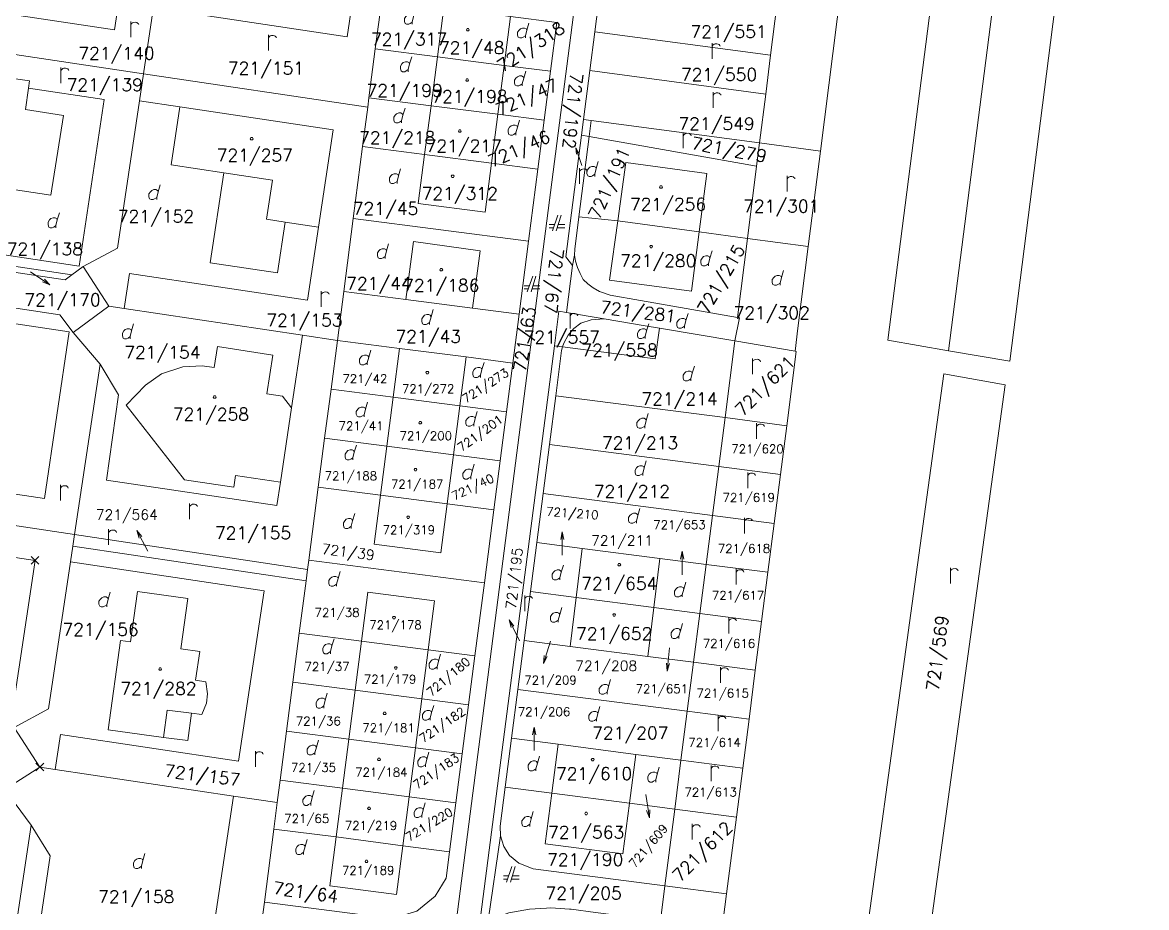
# Model space of a CAD drawing. Extents: x -443817 to 3, y -1171930 to -442383.
# Drawn here: x -442461 to -442317.5, y -1170423.8 to -1170310.8 of the extents above; entities that cross this region are included whole.
import ezdxf
from ezdxf.enums import TextEntityAlignment as Align

# ---------------------------------------------------------------- set-up
doc = ezdxf.new("R2010")
doc.units = 0
doc.header["$LTSCALE"] = 0.5
doc.header["$PDMODE"] = 3
doc.header["$PDSIZE"] = 0.5
doc.layers.add('KLADPAR', color=7, linetype='Continuous', lineweight=0)
doc.layers.add('ZAPPAR', color=7, linetype='Continuous', lineweight=0)
doc.styles.add('ROMANS', font='romans.shx', dxfattribs={"height": 0.2})

# ---------------------------------------------------------------- blocks, each defined once
blk = doc.blocks.new('$431')
at = {"color": 0}
blk.add_line((0.63, 0.99), (0.9, 1.89), dxfattribs=at)
at = {"color": 0, "flags": 128}
blk.add_lwpolyline([(0.45, 0), (0.45, 0.27), (0.63, 0.99), (0.54, 1.17), (0.36, 1.26), (0.09, 1.26), (-0.18, 1.17), (-0.36, 0.99), (-0.54, 0.72), (-0.54, 0.36), (-0.45, 0.09), (-0.27, 0), (0, 0), (0.18, 0.09), (0.45, 0.27)], dxfattribs=at)
blk = doc.blocks.new('$479')
at = {"color": 0, "flags": 128}
for points in [[(0, 0), (0, 1.27), (0, 2)], [(0, 1.6), (0.1, 1.73), (0.23, 1.84), (0.37, 1.89), (0.6, 1.9), (0.77, 1.87), (0.87, 1.8), (0.96, 1.7), (1, 1.6)]]:
    blk.add_lwpolyline(points, dxfattribs=at)
blk = doc.blocks.new('$489')
at = {"color": 0}
blk.add_line((-0.2, 2), (0, 3), dxfattribs=at)
at = {"color": 0, "flags": 128}
blk.add_lwpolyline([(0, 0), (0, 3), (0.2, 2)], dxfattribs=at)
blk = doc.blocks.new('$432')
at = {"color": 0}
for p, q in [((0.1, 2), (-0.6, 0)), ((-0.1, 0), (0.5, 2)), ((-0.32, 0.8), (-1, 0.8)), ((-1, 0.4), (-0.46, 0.4)), ((0.02, 0.4), (1, 0.4)), ((1, 0.8), (0.14, 0.8))]:
    blk.add_line(p, q, dxfattribs=at)
blk = doc.blocks.new('$45')
at = {"color": 0, "flags": 128}
blk.add_lwpolyline([(0.09, 0.15), (0.18, 0), (0.09, -0.15), (-0.09, -0.15), (-0.18, 0), (-0.09, 0.15), (0.09, 0.15)], dxfattribs=at)

msp = doc.modelspace()

# ---------------------------------------------------------------- linework, layer by layer
at = {"layer": 'KLADPAR', "color": 7, "linetype": 'Continuous', "flags": 128}
for points in [[(-442377.87, -1170210.66), (-442405.94, -1170427.95)], [(-442376.5, -1170463.9), (-442371.12, -1170422.02), (-442369.86, -1170412.22), (-442369.06, -1170405.97), (-442368.26, -1170399.72), (-442367.46, -1170393.47), (-442366.66, -1170387.24), (-442365.85, -1170380.96), (-442365.05, -1170374.72), (-442364.25, -1170368.48), (-442363.45, -1170362.25), (-442362.23, -1170352.76), (-442362.38, -1170352.74), (-442362.01, -1170349.81), (-442360.69, -1170339.37), (-442359.15, -1170327.19), (-442344.8, -1170213.61)], [(-442333.08, -1170215.39), (-442350.55, -1170351.35), (-442342.78, -1170352.7), (-442334.94, -1170354.01), (-442317.5, -1170217.23)], [(-442410.69, -1170424.21), (-442408.32, -1170422.31), (-442406.93, -1170420.01), (-442406.5, -1170416.64), (-442405.69, -1170410.39), (-442404.88, -1170404.14), (-442404.07, -1170397.89), (-442403.27, -1170391.64), (-442402.06, -1170382.32), (-442400.85, -1170373), (-442400.05, -1170366.75), (-442399.24, -1170360.5), (-442398.43, -1170354.25), (-442397.63, -1170348), (-442396.42, -1170338.68), (-442396.42, -1170338.68), (-442395.24, -1170329.51), (-442394.43, -1170323.26), (-442393.63, -1170317.01), (-442392.82, -1170310.76)], [(-442473.88, -1170340.89), (-442455.58, -1170343.63), (-442454.73, -1170343), (-442453.31, -1170341.94), (-442450.02, -1170346.99), (-442454.57, -1170350.35), (-442456.25, -1170348.08), (-442474.54, -1170345.34)], [(-442462.12, -1170400.79), (-442458.83, -1170405.83), (-442463.3, -1170408.7)], [(-442430.93, -1170429.01), (-442430.15, -1170423.06), (-442416.27, -1170424.85)]]:
    msp.add_lwpolyline(points, dxfattribs=at)
for points in [[(-442377.87, -1170210.66), (-442374.89, -1170210.92), (-442379.61, -1170247.55), (-442382.33, -1170268.51), (-442383.13, -1170274.67), (-442383.93, -1170280.92), (-442385.12, -1170290.14), (-442386.32, -1170299.37), (-442387.12, -1170305.62), (-442387.94, -1170311.96), (-442388.58, -1170316.92), (-442389.39, -1170323.17), (-442389.65, -1170325.17), (-442391.66, -1170340.7), (-442390.8, -1170341.82), (-442391.57, -1170347.81), (-442392.55, -1170347.62), (-442393.12, -1170352.05), (-442402.67, -1170425.96), (-442403.74, -1170426.51), (-442405.94, -1170427.95), (-442377.87, -1170210.66)], [(-442352.62, -1170212.91), (-442344.8, -1170213.61), (-442359.15, -1170327.19), (-442366.92, -1170326.16), (-442366.13, -1170319.91), (-442365.51, -1170314.95), (-442364.7, -1170308.6), (-442363.92, -1170302.35), (-442362.75, -1170293.12), (-442361.59, -1170283.9), (-442360.8, -1170277.64), (-442360.01, -1170271.4), (-442357.36, -1170250.43), (-442352.62, -1170212.91)], [(-442325.26, -1170216.31), (-442342.78, -1170352.7), (-442350.55, -1170351.35), (-442333.08, -1170215.39), (-442332.91, -1170215.41), (-442325.26, -1170216.31)], [(-442468.53, -1170286.64), (-442465.59, -1170285.5), (-442447.29, -1170288.24), (-442445.61, -1170290.52), (-442442.17, -1170294.57), (-442445.57, -1170317.32), (-442472.52, -1170313.28), (-442471.78, -1170308.34), (-442449.28, -1170311.7), (-442446.1, -1170290.44), (-442468.59, -1170287.07), (-442468.53, -1170286.64)], [(-442442.17, -1170294.57), (-442445.61, -1170290.52), (-442441.06, -1170287.15), (-442439.08, -1170287.45), (-442416.34, -1170290.85), (-442419.59, -1170312.61), (-442441.35, -1170309.35), (-442439.72, -1170298.48), (-442442.17, -1170294.57)], [(-442419.59, -1170312.61), (-442416.34, -1170290.85), (-442413.01, -1170291.35), (-442413.54, -1170295.39), (-442414.35, -1170301.63), (-442415.17, -1170307.88), (-442415.98, -1170314.13), (-442416.79, -1170320.38), (-442416.95, -1170321.61), (-442445.57, -1170317.32), (-442442.17, -1170294.57), (-442439.72, -1170298.48), (-442441.35, -1170309.35), (-442419.59, -1170312.61)], [(-442450.62, -1170320.61), (-442460.27, -1170319.16), (-442460.14, -1170318.22), (-442469.59, -1170316.86), (-442469.72, -1170317.75), (-442473.11, -1170317.24), (-442472.52, -1170313.28), (-442445.57, -1170317.32), (-442446.09, -1170320.78), (-442448.91, -1170339.57), (-442453.31, -1170341.94), (-442454.73, -1170343), (-442475.06, -1170339.96), (-442476.36, -1170338.93), (-442476.3, -1170338.5), (-442453.8, -1170341.87), (-442450.62, -1170320.61)], [(-442460.27, -1170319.16), (-442450.62, -1170320.61), (-442453.8, -1170341.87), (-442476.3, -1170338.5), (-442473.11, -1170317.24), (-442469.72, -1170317.75), (-442471.2, -1170327.83), (-442469.68, -1170328.07), (-442470.14, -1170330.89), (-442457.41, -1170332.84), (-442455.82, -1170322.64), (-442460.66, -1170321.89), (-442460.27, -1170319.16)], [(-442460.27, -1170319.16), (-442460.66, -1170321.89), (-442455.82, -1170322.64), (-442457.41, -1170332.84), (-442470.14, -1170330.89), (-442469.68, -1170328.07), (-442471.2, -1170327.83), (-442469.72, -1170317.75), (-442469.59, -1170316.86), (-442460.14, -1170318.22), (-442460.27, -1170319.16)], [(-442424.63, -1170346.24), (-442423.22, -1170336.89), (-442421.37, -1170324.48), (-442440.95, -1170321.55), (-442446.09, -1170320.78), (-442445.57, -1170317.32), (-442416.95, -1170321.61), (-442417.61, -1170326.62), (-442418.8, -1170335.79), (-442420.01, -1170345.12), (-442420.83, -1170351.36), (-442425.29, -1170350.69), (-442448.04, -1170347.28), (-442447.37, -1170342.83), (-442424.63, -1170346.24)], [(-442388.58, -1170316.92), (-442366.13, -1170319.91), (-442366.92, -1170326.16), (-442388.41, -1170323.3), (-442389.39, -1170323.17), (-442388.58, -1170316.92)], [(-442409.68, -1170327.65), (-442417.61, -1170326.62), (-442416.95, -1170321.61), (-442416.79, -1170320.38), (-442408.86, -1170321.4), (-442409.68, -1170327.65)], [(-442450.02, -1170346.99), (-442453.31, -1170341.94), (-442448.91, -1170339.57), (-442446.09, -1170320.78), (-442440.95, -1170321.55), (-442442.06, -1170328.97), (-442435.34, -1170329.97), (-442437.05, -1170341.45), (-442428.48, -1170342.73), (-442427.51, -1170336.25), (-442423.22, -1170336.89), (-442424.63, -1170346.24), (-442447.37, -1170342.83), (-442448.04, -1170347.28), (-442450.02, -1170346.99)], [(-442423.22, -1170336.89), (-442427.51, -1170336.25), (-442428.48, -1170342.73), (-442437.05, -1170341.45), (-442435.34, -1170329.97), (-442442.06, -1170328.97), (-442440.95, -1170321.55), (-442421.37, -1170324.48), (-442423.22, -1170336.89)], [(-442367.29, -1170329.14), (-442388.67, -1170325.35), (-442389.65, -1170325.17), (-442389.39, -1170323.17), (-442388.41, -1170323.3), (-442366.92, -1170326.16), (-442367.29, -1170329.14)], [(-442388.67, -1170325.35), (-442389.99, -1170335.59), (-442390.52, -1170339.7), (-442390.53, -1170340.49), (-442390.8, -1170341.82), (-442391.66, -1170340.7), (-442389.65, -1170325.17), (-442388.67, -1170325.35)], [(-442389.99, -1170335.59), (-442388.67, -1170325.35), (-442367.29, -1170329.14), (-442368.45, -1170338.37), (-442374.64, -1170337.5), (-442373.64, -1170330.05), (-442384, -1170328.66), (-442385, -1170336.1), (-442389.99, -1170335.59)], [(-442359.15, -1170327.19), (-442360.69, -1170339.37), (-442368.45, -1170338.37), (-442367.29, -1170329.14), (-442366.92, -1170326.16), (-442359.15, -1170327.19)], [(-442396.42, -1170338.68), (-442418.8, -1170335.79), (-442417.61, -1170326.62), (-442409.68, -1170327.65), (-442410.49, -1170333.89), (-442401.96, -1170334.99), (-442401.15, -1170328.75), (-442395.24, -1170329.51), (-442396.42, -1170338.68)], [(-442397.63, -1170348), (-442403.56, -1170347.24), (-442402.58, -1170339.91), (-442411.12, -1170338.75), (-442412.1, -1170346.14), (-442420.01, -1170345.12), (-442418.8, -1170335.79), (-442396.42, -1170338.68), (-442397.63, -1170348)], [(-442390.53, -1170340.49), (-442390.52, -1170339.7), (-442389.99, -1170335.59), (-442385, -1170336.1), (-442386.06, -1170343.68), (-442375.62, -1170345.06), (-442374.64, -1170337.5), (-442368.45, -1170338.37), (-442369.73, -1170348.45), (-442382.1, -1170346.26), (-442386, -1170345.57), (-442387.36, -1170345.14), (-442388.16, -1170344.66), (-442388.84, -1170344.14), (-442389.43, -1170343.59), (-442389.83, -1170342.82), (-442390.15, -1170342.05), (-442390.42, -1170341.26), (-442390.53, -1170340.49)], [(-442360.69, -1170339.37), (-442362.01, -1170349.81), (-442362.38, -1170352.74), (-442370.06, -1170351.43), (-442369.49, -1170348.49), (-442369.73, -1170348.45), (-442368.45, -1170338.37), (-442360.69, -1170339.37)], [(-442370.06, -1170351.43), (-442379.71, -1170349.81), (-442381.51, -1170349.51), (-442386.77, -1170348.62), (-442391.57, -1170347.81), (-442390.8, -1170341.82), (-442390.53, -1170340.49), (-442390.42, -1170341.26), (-442390.15, -1170342.05), (-442389.83, -1170342.82), (-442389.43, -1170343.59), (-442388.84, -1170344.14), (-442388.16, -1170344.66), (-442387.36, -1170345.14), (-442386, -1170345.57), (-442382.1, -1170346.26), (-442369.73, -1170348.45), (-442369.49, -1170348.49), (-442370.06, -1170351.43)], [(-442455.06, -1170350.27), (-442477.55, -1170346.91), (-442477.49, -1170346.49), (-442474.54, -1170345.34), (-442456.25, -1170348.08), (-442454.57, -1170350.35), (-442451.13, -1170354.4), (-442454.39, -1170376.16), (-442481.33, -1170372.12), (-442480.74, -1170368.17), (-442458.24, -1170371.54), (-442455.06, -1170350.27)], [(-442412.91, -1170352.38), (-442420.83, -1170351.36), (-442420.01, -1170345.12), (-442412.1, -1170346.14), (-442403.56, -1170347.24), (-442397.63, -1170348), (-442398.43, -1170354.25), (-442404.39, -1170353.48), (-442412.91, -1170352.38)], [(-442451.13, -1170354.4), (-442454.57, -1170350.35), (-442450.02, -1170346.99), (-442448.04, -1170347.28), (-442425.29, -1170350.69), (-442426.68, -1170359.96), (-442427.85, -1170358.47), (-442429.82, -1170358.17), (-442429.07, -1170353.23), (-442436.14, -1170352.14), (-442436.55, -1170354.81), (-442438.09, -1170354.62), (-442440.57, -1170354.72), (-442443.3, -1170355.65), (-442445.35, -1170357.08), (-442447.8, -1170359.64), (-442440.35, -1170369.18), (-442434.07, -1170370.12), (-442433.84, -1170368.59), (-442428.1, -1170369.45), (-442428.55, -1170372.44), (-442450.31, -1170369.19), (-442448.76, -1170358.32), (-442451.13, -1170354.4)], [(-442391.91, -1170351.7), (-442392.06, -1170352.19), (-442393.12, -1170352.05), (-442392.55, -1170347.62), (-442391.57, -1170347.81), (-442386.77, -1170348.62), (-442388.42, -1170348.72), (-442389.73, -1170349.18), (-442390.65, -1170349.83), (-442391.36, -1170350.69), (-442391.91, -1170351.7)], [(-442392.06, -1170352.19), (-442391.91, -1170351.7), (-442391.36, -1170350.69), (-442390.65, -1170349.83), (-442389.73, -1170349.18), (-442388.42, -1170348.72), (-442386.77, -1170348.62), (-442381.51, -1170349.51), (-442379.71, -1170349.81), (-442380.24, -1170353.72), (-442392.06, -1170352.19)], [(-442370.06, -1170351.43), (-442371.32, -1170361.22), (-442392.94, -1170358.43), (-442392.19, -1170352.64), (-442392.06, -1170352.19), (-442380.24, -1170353.72), (-442379.71, -1170349.81), (-442370.06, -1170351.43)], [(-442428.55, -1170372.44), (-442428.1, -1170369.45), (-442426.68, -1170359.96), (-442425.29, -1170350.69), (-442420.83, -1170351.36), (-442421.64, -1170357.61), (-442422.45, -1170363.86), (-442423.27, -1170370.1), (-442424.48, -1170379.43), (-442424.63, -1170380.62), (-442454.39, -1170376.16), (-442451.13, -1170354.4), (-442448.76, -1170358.32), (-442450.31, -1170369.19), (-442428.55, -1170372.44)], [(-442362.23, -1170352.76), (-442363.45, -1170362.25), (-442371.32, -1170361.22), (-442370.06, -1170351.43), (-442362.38, -1170352.74), (-442362.23, -1170352.76)], [(-442436.14, -1170352.14), (-442429.07, -1170353.23), (-442429.82, -1170358.17), (-442427.85, -1170358.47), (-442426.68, -1170359.96), (-442428.1, -1170369.45), (-442433.84, -1170368.59), (-442434.07, -1170370.12), (-442440.35, -1170369.18), (-442447.8, -1170359.64), (-442445.35, -1170357.08), (-442443.3, -1170355.65), (-442440.57, -1170354.72), (-442438.09, -1170354.62), (-442436.55, -1170354.81), (-442436.14, -1170352.14)], [(-442393.12, -1170352.05), (-442392.06, -1170352.19), (-442392.19, -1170352.64), (-442392.94, -1170358.43), (-442393.75, -1170364.67), (-442394.56, -1170370.92), (-442395.36, -1170377.17), (-442396.17, -1170383.42), (-442396.98, -1170389.66), (-442397.78, -1170395.91), (-442398.59, -1170402.16), (-442399.4, -1170408.41), (-442400.04, -1170413.37), (-442400, -1170414.6), (-442401.59, -1170425.4), (-442402.67, -1170425.96), (-442393.12, -1170352.05)], [(-442402.06, -1170382.32), (-442424.48, -1170379.43), (-442423.27, -1170370.1), (-442415.33, -1170371.13), (-442416.13, -1170377.38), (-442407.61, -1170378.48), (-442406.8, -1170372.23), (-442400.85, -1170373), (-442402.06, -1170382.32)], [(-442372.93, -1170373.71), (-442373.73, -1170379.96), (-442379.66, -1170379.2), (-442389.57, -1170377.92), (-442395.36, -1170377.17), (-442394.56, -1170370.92), (-442372.93, -1170373.71)], [(-442454.39, -1170376.16), (-442454.61, -1170377.64), (-442454.9, -1170379.62), (-442457.72, -1170398.41), (-442462.12, -1170400.79), (-442462.69, -1170401.21), (-442485.05, -1170397.86), (-442485.11, -1170397.34), (-442462.61, -1170400.71), (-442459.43, -1170379.45), (-442481.92, -1170376.08), (-442481.33, -1170372.12), (-442454.39, -1170376.16)], [(-442433.44, -1170405.08), (-442430.18, -1170383.32), (-442454.9, -1170379.62), (-442454.61, -1170377.64), (-442424.82, -1170382.05), (-442425.69, -1170388.75), (-442426.51, -1170394.99), (-442427.32, -1170401.24), (-442428.13, -1170407.49), (-442428.5, -1170410.37), (-442434.1, -1170409.53), (-442456.85, -1170406.13), (-442456.18, -1170401.67), (-442433.44, -1170405.08)], [(-442458.83, -1170405.83), (-442462.12, -1170400.79), (-442457.72, -1170398.41), (-442454.9, -1170379.62), (-442430.18, -1170383.32), (-442433.44, -1170405.08), (-442456.18, -1170401.67), (-442456.85, -1170406.13), (-442458.83, -1170405.83)], [(-442417.75, -1170389.77), (-442425.69, -1170388.75), (-442424.82, -1170382.05), (-442424.63, -1170380.62), (-442424.48, -1170379.43), (-442402.06, -1170382.32), (-442403.27, -1170391.64), (-442409.22, -1170390.87), (-442408.41, -1170384.63), (-442416.94, -1170383.52), (-442417.75, -1170389.77)], [(-442438.4, -1170391.07), (-442440.81, -1170390.73), (-442439.92, -1170384.32), (-442446.35, -1170383.43), (-442447.24, -1170389.86), (-442448.53, -1170389.68), (-442450.1, -1170401.07), (-442443.04, -1170402.05), (-442439.92, -1170402.46), (-442439.47, -1170398.97), (-442438.15, -1170399.12), (-442437.52, -1170397.67), (-442437.41, -1170396.5), (-442437.64, -1170394.94), (-442438.93, -1170394.75), (-442438.4, -1170391.07)], [(-442440.81, -1170390.73), (-442438.4, -1170391.07), (-442438.93, -1170394.75), (-442437.64, -1170394.94), (-442437.41, -1170396.5), (-442437.52, -1170397.67), (-442438.15, -1170399.12), (-442439.47, -1170398.97), (-442439.92, -1170402.46), (-442443.04, -1170402.05), (-442450.1, -1170401.07), (-442448.53, -1170389.68), (-442447.24, -1170389.86), (-442446.35, -1170383.43), (-442439.92, -1170384.32), (-442440.81, -1170390.73)], [(-442375.34, -1170392.46), (-442376.14, -1170398.71), (-442397.78, -1170395.91), (-442396.98, -1170389.66), (-442391.12, -1170390.42), (-442381.2, -1170391.7), (-442375.34, -1170392.46)], [(-442376.14, -1170398.71), (-442376.95, -1170404.96), (-442382.72, -1170404.21), (-442392.64, -1170402.93), (-442398.59, -1170402.16), (-442397.78, -1170395.91), (-442376.14, -1170398.71)], [(-442487.93, -1170428.78), (-442467.28, -1170431.87), (-442463.87, -1170409.12), (-442486.37, -1170405.75), (-442486.31, -1170405.33), (-442484.76, -1170404.73), (-442464.18, -1170407.81), (-442463.3, -1170408.7), (-442459.94, -1170413.25), (-442463.48, -1170436.8), (-442470.43, -1170434.01), (-442487.93, -1170428.78)], [(-442459.94, -1170413.25), (-442463.3, -1170408.7), (-442458.83, -1170405.83), (-442456.85, -1170406.13), (-442434.1, -1170409.53), (-442437.36, -1170431.29), (-442459.12, -1170428.03), (-442457.49, -1170417.15), (-442459.94, -1170413.25)], [(-442420.98, -1170414.76), (-442428.94, -1170413.74), (-442428.5, -1170410.37), (-442428.13, -1170407.49), (-442420.17, -1170408.52), (-442420.98, -1170414.76)], [(-442377.75, -1170411.21), (-442379.01, -1170420.99), (-442395.83, -1170418.82), (-442397.67, -1170418.12), (-442398.86, -1170417.12), (-442399.55, -1170415.96), (-442400, -1170414.6), (-442400.04, -1170413.37), (-442399.4, -1170408.41), (-442393.45, -1170409.18), (-442394.28, -1170415.63), (-442384.37, -1170416.91), (-442383.53, -1170410.46), (-442377.75, -1170411.21)], [(-442437.36, -1170431.29), (-442434.1, -1170409.53), (-442428.5, -1170410.37), (-442428.94, -1170413.74), (-442430.15, -1170423.06), (-442430.93, -1170429.01), (-442433.51, -1170448.84), (-442463.48, -1170436.8), (-442459.94, -1170413.25), (-442457.49, -1170417.15), (-442459.12, -1170428.03), (-442437.36, -1170431.29)], [(-442406.5, -1170416.64), (-442406.93, -1170420.01), (-442408.32, -1170422.31), (-442410.69, -1170424.21), (-442413.42, -1170425.05), (-442416.27, -1170424.85), (-442430.15, -1170423.06), (-442428.94, -1170413.74), (-442420.98, -1170414.76), (-442421.78, -1170421.01), (-442413.26, -1170422.11), (-442412.45, -1170415.87), (-442406.5, -1170416.64)], [(-442395.83, -1170418.82), (-442379.01, -1170420.99), (-442379.58, -1170425.46), (-442387.85, -1170424.39), (-442390.98, -1170423.98), (-442391.17, -1170423.96), (-442393.58, -1170423.81), (-442394.14, -1170423.84), (-442396.29, -1170423.96), (-442398.93, -1170424.46), (-442400.64, -1170425.06), (-442401.59, -1170425.4), (-442400, -1170414.6), (-442399.55, -1170415.96), (-442398.86, -1170417.12), (-442397.67, -1170418.12), (-442395.83, -1170418.82)], [(-442371.12, -1170422.02), (-442376.5, -1170463.9), (-442384.34, -1170462.44), (-442379.58, -1170425.46), (-442379.01, -1170420.99), (-442371.12, -1170422.02)]]:
    msp.add_lwpolyline(points, close=True, dxfattribs=at)
at = {"layer": 'KLADPAR', "color": 7, "linetype": 'Continuous'}
for p in [(-442459.43, -1170379.45), (-442458.83, -1170405.83)]:
    msp.add_point(p, dxfattribs=at)
for points in [[(-442317.5, -1170217.23), (-442334.94, -1170354.01), (-442342.78, -1170352.7), (-442325.26, -1170216.31)], [(-442446.1, -1170290.44), (-442449.28, -1170311.7), (-442471.78, -1170308.34), (-442468.59, -1170287.07)], [(-442365.51, -1170314.95), (-442387.94, -1170311.96), (-442387.12, -1170305.62), (-442364.7, -1170308.6)], [(-442407.23, -1170308.9), (-442408.05, -1170315.15), (-442415.98, -1170314.13), (-442415.17, -1170307.88)], [(-442399.52, -1170316.25), (-442408.05, -1170315.15), (-442407.23, -1170308.9), (-442398.7, -1170310)], [(-442392.82, -1170310.76), (-442393.63, -1170317.01), (-442399.52, -1170316.25), (-442398.7, -1170310)], [(-442366.13, -1170319.91), (-442388.58, -1170316.92), (-442387.94, -1170311.96), (-442365.51, -1170314.95)], [(-442416.79, -1170320.38), (-442415.98, -1170314.13), (-442408.05, -1170315.15), (-442408.86, -1170321.4)], [(-442408.05, -1170315.15), (-442399.52, -1170316.25), (-442400.33, -1170322.5), (-442408.86, -1170321.4)], [(-442394.43, -1170323.26), (-442400.33, -1170322.5), (-442399.52, -1170316.25), (-442393.63, -1170317.01)], [(-442408.86, -1170321.4), (-442400.33, -1170322.5), (-442401.15, -1170328.75), (-442409.68, -1170327.65)], [(-442395.24, -1170329.51), (-442401.15, -1170328.75), (-442400.33, -1170322.5), (-442394.43, -1170323.26)], [(-442401.96, -1170334.99), (-442410.49, -1170333.89), (-442409.68, -1170327.65), (-442401.15, -1170328.75)], [(-442385, -1170336.1), (-442384, -1170328.66), (-442373.64, -1170330.05), (-442374.64, -1170337.5)], [(-442375.62, -1170345.06), (-442386.06, -1170343.68), (-442385, -1170336.1), (-442374.64, -1170337.5)], [(-442403.56, -1170347.24), (-442412.1, -1170346.14), (-442411.12, -1170338.75), (-442402.58, -1170339.91)], [(-442454.73, -1170343), (-442455.58, -1170343.63), (-442473.88, -1170340.89), (-442475.06, -1170339.96)], [(-442477.55, -1170346.91), (-442455.06, -1170350.27), (-442458.24, -1170371.54), (-442480.74, -1170368.17)], [(-442413.72, -1170358.63), (-442421.64, -1170357.61), (-442420.83, -1170351.36), (-442412.91, -1170352.38)], [(-442405.19, -1170359.73), (-442413.72, -1170358.63), (-442412.91, -1170352.38), (-442404.39, -1170353.48)], [(-442398.43, -1170354.25), (-442399.24, -1170360.5), (-442405.19, -1170359.73), (-442404.39, -1170353.48)], [(-442335.54, -1170357.02), (-442343.37, -1170355.65), (-442358.66, -1170466.44), (-442350.71, -1170467.17)], [(-442343.37, -1170355.65), (-442335.54, -1170357.02), (-442350.71, -1170467.17), (-442358.66, -1170466.44)], [(-442421.64, -1170357.61), (-442413.72, -1170358.63), (-442414.53, -1170364.88), (-442422.45, -1170363.86)], [(-442406, -1170365.98), (-442414.53, -1170364.88), (-442413.72, -1170358.63), (-442405.19, -1170359.73)], [(-442371.32, -1170361.22), (-442372.12, -1170367.47), (-442393.75, -1170364.67), (-442392.94, -1170358.43)], [(-442399.24, -1170360.5), (-442400.05, -1170366.75), (-442406, -1170365.98), (-442405.19, -1170359.73)], [(-442364.25, -1170368.48), (-442372.12, -1170367.47), (-442371.32, -1170361.22), (-442363.45, -1170362.25)], [(-442415.33, -1170371.13), (-442423.27, -1170370.1), (-442422.45, -1170363.86), (-442414.53, -1170364.88)], [(-442406, -1170365.98), (-442406.8, -1170372.23), (-442415.33, -1170371.13), (-442414.53, -1170364.88)], [(-442372.12, -1170367.47), (-442372.93, -1170373.71), (-442394.56, -1170370.92), (-442393.75, -1170364.67)], [(-442400.85, -1170373), (-442406.8, -1170372.23), (-442406, -1170365.98), (-442400.05, -1170366.75)], [(-442365.05, -1170374.72), (-442372.93, -1170373.71), (-442372.12, -1170367.47), (-442364.25, -1170368.48)], [(-442407.61, -1170378.48), (-442416.13, -1170377.38), (-442415.33, -1170371.13), (-442406.8, -1170372.23)], [(-442365.85, -1170380.96), (-442373.73, -1170379.96), (-442372.93, -1170373.71), (-442365.05, -1170374.72)], [(-442459.43, -1170379.45), (-442462.61, -1170400.71), (-442485.11, -1170397.34), (-442481.92, -1170376.08)], [(-442424.63, -1170380.62), (-442424.82, -1170382.05), (-442454.61, -1170377.64), (-442454.39, -1170376.16)], [(-442389.57, -1170377.92), (-442390.35, -1170384.17), (-442396.17, -1170383.42), (-442395.36, -1170377.17)], [(-442389.57, -1170377.92), (-442379.66, -1170379.2), (-442380.43, -1170385.45), (-442390.35, -1170384.17)], [(-442379.66, -1170379.2), (-442373.73, -1170379.96), (-442374.53, -1170386.21), (-442380.43, -1170385.45)], [(-442366.66, -1170387.24), (-442374.53, -1170386.21), (-442373.73, -1170379.96), (-442365.85, -1170380.96)], [(-442417.75, -1170389.77), (-442416.94, -1170383.52), (-442408.41, -1170384.63), (-442409.22, -1170390.87)], [(-442396.17, -1170383.42), (-442390.35, -1170384.17), (-442391.12, -1170390.42), (-442396.98, -1170389.66)], [(-442390.35, -1170384.17), (-442380.43, -1170385.45), (-442381.2, -1170391.7), (-442391.12, -1170390.42)], [(-442380.43, -1170385.45), (-442374.53, -1170386.21), (-442375.34, -1170392.46), (-442381.2, -1170391.7)], [(-442367.46, -1170393.47), (-442375.34, -1170392.46), (-442374.53, -1170386.21), (-442366.66, -1170387.24)], [(-442418.56, -1170396.02), (-442426.51, -1170394.99), (-442425.69, -1170388.75), (-442417.75, -1170389.77)], [(-442418.56, -1170396.02), (-442417.75, -1170389.77), (-442409.22, -1170390.87), (-442410.03, -1170397.12)], [(-442410.03, -1170397.12), (-442409.22, -1170390.87), (-442403.27, -1170391.64), (-442404.07, -1170397.89)], [(-442368.26, -1170399.72), (-442376.14, -1170398.71), (-442375.34, -1170392.46), (-442367.46, -1170393.47)], [(-442419.36, -1170402.27), (-442427.32, -1170401.24), (-442426.51, -1170394.99), (-442418.56, -1170396.02)], [(-442419.36, -1170402.27), (-442418.56, -1170396.02), (-442410.03, -1170397.12), (-442410.83, -1170403.37)], [(-442410.83, -1170403.37), (-442410.03, -1170397.12), (-442404.07, -1170397.89), (-442404.88, -1170404.14)], [(-442369.06, -1170405.97), (-442376.95, -1170404.96), (-442376.14, -1170398.71), (-442368.26, -1170399.72)], [(-442427.32, -1170401.24), (-442419.36, -1170402.27), (-442420.17, -1170408.52), (-442428.13, -1170407.49)], [(-442399.4, -1170408.41), (-442398.59, -1170402.16), (-442392.64, -1170402.93), (-442393.45, -1170409.18)], [(-442420.17, -1170408.52), (-442419.36, -1170402.27), (-442410.83, -1170403.37), (-442411.64, -1170409.62)], [(-442410.83, -1170403.37), (-442404.88, -1170404.14), (-442405.69, -1170410.39), (-442411.64, -1170409.62)], [(-442393.45, -1170409.18), (-442392.64, -1170402.93), (-442382.72, -1170404.21), (-442383.53, -1170410.46)], [(-442383.53, -1170410.46), (-442382.72, -1170404.21), (-442376.95, -1170404.96), (-442377.75, -1170411.21)], [(-442369.86, -1170412.22), (-442377.75, -1170411.21), (-442376.95, -1170404.96), (-442369.06, -1170405.97)], [(-442412.45, -1170415.87), (-442420.98, -1170414.76), (-442420.17, -1170408.52), (-442411.64, -1170409.62)], [(-442393.45, -1170409.18), (-442383.53, -1170410.46), (-442384.37, -1170416.91), (-442394.28, -1170415.63)], [(-442405.69, -1170410.39), (-442406.5, -1170416.64), (-442412.45, -1170415.87), (-442411.64, -1170409.62)], [(-442371.12, -1170422.02), (-442379.01, -1170420.99), (-442377.75, -1170411.21), (-442369.86, -1170412.22)], [(-442413.26, -1170422.11), (-442421.78, -1170421.01), (-442420.98, -1170414.76), (-442412.45, -1170415.87)]]:
    msp.add_3dface(points, dxfattribs=at)
at = {"layer": 'ZAPPAR', "color": 7, "linetype": 'Continuous'}
msp.add_line((-442388.41, -1170323.3), (-442388.67, -1170325.35), dxfattribs=at)
at = {"layer": 'ZAPPAR', "color": 7, "linetype": 'Continuous', "flags": 128}
for points in [[(-442435.34, -1170329.97), (-442429.1, -1170330.91), (-442429.86, -1170335.9), (-442427.51, -1170336.25)], [(-442443.04, -1170402.05), (-442442.57, -1170398.57), (-442439.47, -1170398.97)]]:
    msp.add_lwpolyline(points, dxfattribs=at)

# ---------------------------------------------------------------- block references
at = {"layer": 'KLADPAR', "color": 7, "linetype": 'Continuous'}
for name, p in [('$431', (-442411.72, -1170311)), ('$479', (-442447.2, -1170312.65)), ('$45', (-442404.17, -1170311.7)), ('$431', (-442397.27, -1170312.75)), ('$479', (-442429.62, -1170314.34)), ('$479', (-442372.96, -1170315.4)), ('$431', (-442412.23, -1170317.06)), ('$479', (-442456.13, -1170318.51)), ('$431', (-442397.66, -1170318.87)), ('$45', (-442404.26, -1170318.13)), ('$479', (-442372.84, -1170321.67)), ('$431', (-442413.08, -1170323.59)), ('$431', (-442398.47, -1170325.15)), ('$45', (-442405.19, -1170324.64)), ('$45', (-442431.77, -1170325.63)), ('$479', (-442376.65, -1170326.83)), ('$431', (-442388.41, -1170330.43)), ('$431', (-442413.65, -1170331.35)), ('$45', (-442406.1, -1170330.4)), ('$479', (-442389.89, -1170331.38)), ('$479', (-442363.39, -1170332.35)), ('$431', (-442444.35, -1170333.38)), ('$45', (-442379.5, -1170331.79)), ('$431', (-442457.23, -1170336.98)), ('$432', (-442392.77, -1170337.38)), ('$431', (-442415.18, -1170340.92)), ('$45', (-442380.76, -1170339.39)), ('$431', (-442373.88, -1170341.84)), ('$45', (-442407.56, -1170342.34)), ('$432', (-442395.97, -1170345.18)), ('$431', (-442364.75, -1170344.33)), ('$479', (-442422.89, -1170347.08)), ('$431', (-442409.5, -1170349.33)), ('$479', (-442391.12, -1170349.83)), ('$431', (-442376.94, -1170349.81)), ('$431', (-442447.74, -1170351.15)), ('$431', (-442381.97, -1170351.14)), ('$431', (-442417.46, -1170354.5)), ('$431', (-442402.99, -1170356.09)), ('$431', (-442376.13, -1170356.54)), ('$479', (-442367.81, -1170355.68)), ('$45', (-442409.34, -1170355.48)), ('$45', (-442436.5, -1170358.59)), ('$431', (-442417.87, -1170361.14)), ('$431', (-442403.87, -1170362.32)), ('$45', (-442410.24, -1170361.88)), ('$431', (-442382.03, -1170362.57)), ('$479', (-442367.3, -1170363.95)), ('$431', (-442419.3, -1170366.61)), ('$45', (-442410.84, -1170367.86)), ('$431', (-442404.25, -1170369.06)), ('$431', (-442382.28, -1170368.63)), ('$479', (-442368.43, -1170370.21)), ('$479', (-442456.2, -1170371.81)), ('$479', (-442439.69, -1170374.18)), ('$431', (-442419.51, -1170375.37)), ('$431', (-442383.1, -1170374.7)), ('$45', (-442411.78, -1170373.95)), ('$479', (-442368.83, -1170376)), ('$479', (-442450.04, -1170377.48)), ('$489', (-442392.1, -1170378.79)), ('$489', (-442376.79, -1170381.28)), ('$431', (-442392.86, -1170381.93)), ('$45', (-442384.83, -1170380.01)), ('$479', (-442369.91, -1170382.54)), ('$479', (-442342.55, -1170382.4)), ('$431', (-442421.37, -1170382.75)), ('$431', (-442450.73, -1170385.38)), ('$431', (-442377.23, -1170384.1)), ('$479', (-442396.9, -1170385.93)), ('$431', (-442393.07, -1170387.35)), ('$45', (-442385.48, -1170386.4)), ('$45', (-442413.6, -1170386.74)), ('$431', (-442377.66, -1170389.41)), ('$479', (-442370.85, -1170388.78)), ('$431', (-442422.15, -1170391.36)), ('$431', (-442408.55, -1170393.32)), ('$45', (-442443.46, -1170393.32)), ('$45', (-442413.36, -1170393.17)), ('$479', (-442371.9, -1170395.06)), ('$431', (-442386.84, -1170396.54)), ('$431', (-442423.01, -1170398.3)), ('$45', (-442414.79, -1170398.98)), ('$431', (-442409.43, -1170399.86)), ('$431', (-442388.19, -1170399.99)), ('$479', (-442372.22, -1170401.26)), ('$489', (-442395.7, -1170403.73)), ('$431', (-442424.14, -1170404.28)), ('$479', (-442431.29, -1170405.79)), ('$45', (-442415.51, -1170404.85)), ('$431', (-442410.03, -1170405.8)), ('$431', (-442395.92, -1170406.31)), ('$45', (-442388.22, -1170404.88)), ('$431', (-442380.63, -1170407.74)), ('$479', (-442373.1, -1170407.62)), ('$431', (-442424.68, -1170410.72)), ('$431', (-442410.5, -1170412.29)), ('$45', (-442416.78, -1170411.12)), ('$431', (-442396.72, -1170413.41)), ('$45', (-442389.06, -1170411.76)), ('$479', (-442375.51, -1170415.09)), ('$431', (-442425.59, -1170416.98)), ('$431', (-442446.31, -1170418.77)), ('$45', (-442417.1, -1170417.87)), ('$432', (-442398.63, -1170420.53))]:
    msp.add_blockref(name, p, dxfattribs=at)
at = {"layer": 'KLADPAR', "color": 7, "linetype": 'Continuous', "xscale": 0.8, "yscale": 0.8, "rotation": 19.53786}
msp.add_blockref('$489', (-442389.59, -1170329.03), dxfattribs=at)
at = {"layer": 'KLADPAR', "color": 7, "linetype": 'Continuous'}
for p, rotation in [((-442460, -1170342.59), 235.537216), ((-442445.01, -1170378.27), 28.304114), ((-442397.56, -1170389.72), 26.53367500000001), ((-442393.62, -1170389.74), 162.720009), ((-442378.42, -1170390.6), 174.700557), ((-442381.43, -1170409.35), 188.503112)]:
    msp.add_blockref('$489', p, dxfattribs=dict(at, rotation=rotation))

# ---------------------------------------------------------------- texts
at = {"layer": 'KLADPAR', "color": 7, "linetype": 'Continuous', "style": 'ROMANS'}
for s, height, p in [('721/317', 1.6, (-442411.67, -1170312.1)), ('721/551', 1.6, (-442370.87, -1170311.15)), ('721/48', 1.6, (-442403.67, -1170313.2)), ('721/140', 1.6, (-442449.04, -1170313.91)), ('721/151', 1.6, (-442429.95, -1170315.81)), ('721/550', 1.6, (-442372.09, -1170316.63)), ('721/139', 1.6, (-442450.53, -1170317.93)), ('721/199', 1.6, (-442412.23, -1170318.66)), ('721/198', 1.6, (-442403.96, -1170319.43)), ('721/549', 1.6, (-442372.41, -1170322.9)), ('721/218', 1.6, (-442413.18, -1170324.69)), ('721/217', 1.6, (-442404.69, -1170325.74)), ('721/257', 1.6, (-442431.37, -1170326.93)), ('721/312', 1.6, (-442405.2, -1170331.8)), ('721/256', 1.6, (-442378.6, -1170333.19)), ('721/301', 1.6, (-442364.15, -1170333.43)), ('721/152', 1.6, (-442443.99, -1170334.72)), ('721/45', 1.6, (-442414.68, -1170333.73)), ('721/138', 1.6, (-442458.18, -1170338.89)), ('721/280', 1.6, (-442379.86, -1170340.39)), ('721/44', 1.6, (-442415.52, -1170343.29)), ('721/186', 1.6, (-442407.56, -1170343.54)), ('721/170', 1.6, (-442455.93, -1170345.38)), ('721/153', 1.6, (-442425.03, -1170347.97)), ('721/302', 1.6, (-442365.36, -1170347.04)), ('721/43', 1.6, (-442409.23, -1170350.07)), ('721/557', 1.6, (-442392.17, -1170350.15)), ('721/154', 1.6, (-442443.17, -1170352.08)), ('721/558', 1.6, (-442384.8, -1170351.82)), ('721/42', 1.1, (-442417.31, -1170355.7)), ('721/272', 1.1, (-442409.24, -1170356.98)), ('721/214', 1.6, (-442377.14, -1170358.03)), ('721/258', 1.6, (-442436.98, -1170359.99)), ('721/41', 1.1, (-442417.8, -1170361.73)), ('721/200', 1.1, (-442409.54, -1170362.98)), ('721/213', 1.6, (-442382.18, -1170363.65)), ('721/620', 1.1, (-442367.17, -1170364.67)), ('721/188', 1.1, (-442419.1, -1170368.11)), ('721/187', 1.1, (-442410.64, -1170369.16)), ('721/212', 1.6, (-442383.22, -1170369.84)), ('721/619', 1.1, (-442368.3, -1170370.87)), ('721/564', 1.3, (-442447.72, -1170372.96)), ('721/155', 1.6, (-442431.59, -1170375.13)), ('721/319', 1.1, (-442411.7, -1170375.01)), ('721/653', 1.1, (-442377.15, -1170374.35)), ('721/211', 1.3, (-442384.47, -1170376.26)), ('721/618', 1.1, (-442368.9, -1170377.38)), ('721/654', 1.6, (-442384.83, -1170381.61)), ('721/617', 1.1, (-442369.66, -1170383.36)), ('721/38', 1.1, (-442420.87, -1170385.55)), ('721/156', 1.6, (-442451.07, -1170387.46)), ('721/178', 1.1, (-442413.4, -1170387.14)), ('721/652', 1.6, (-442385.48, -1170388)), ('721/616', 1.1, (-442370.82, -1170389.5)), ('721/208', 1.3, (-442386.5, -1170392.26)), ('721/37', 1.1, (-442422.15, -1170392.46)), ('721/282', 1.6, (-442443.68, -1170395)), ('721/179', 1.1, (-442414.1, -1170394.07)), ('721/209', 1.1, (-442393.6, -1170394.18)), ('721/651', 1.1, (-442379.4, -1170395.3)), ('721/615', 1.1, (-442371.62, -1170395.85)), ('721/36', 1.1, (-442423.26, -1170399.41)), ('721/206', 1.1, (-442394.44, -1170398.22)), ('721/181', 1.1, (-442414.29, -1170400.28)), ('721/207', 1.6, (-442383.43, -1170400.68)), ('721/614', 1.1, (-442372.66, -1170402.15)), ('721/35', 1.1, (-442423.87, -1170405.34)), ('721/184', 1.1, (-442415.21, -1170405.95)), ('721/610', 1.6, (-442388.05, -1170405.87)), ('721/613', 1.1, (-442373.16, -1170408.47)), ('721/65', 1.1, (-442424.74, -1170411.86)), ('721/219', 1.1, (-442416.53, -1170412.76)), ('721/563', 1.6, (-442389.06, -1170413.36)), ('721/190', 1.6, (-442389.18, -1170416.85)), ('721/189', 1.1, (-442416.9, -1170418.47)), ('721/205', 1.6, (-442389.38, -1170421.12)), ('721/158', 1.6, (-442446.51, -1170421.58))]:
    msp.add_text(s, height=height, dxfattribs=at).set_placement(p, align=Align.TOP_CENTER)
for s, height, rotation, p in [('721/318', 1.6, 33.002, (-442396.57, -1170313.2)), ('721/192', 1.6, 263.962, (-442389.99, -1170322.16)), ('721/47', 1.6, 24.007, (-442396.95, -1170319.58)), ('721/46', 1.6, 24.007, (-442397.94, -1170326.17)), ('721/279', 1.6, 349.447, (-442370.66, -1170326.21)), ('721/191', 1.6, 65.947, (-442386.84, -1170330.96)), ('721/67', 1.6, 263.962, (-442392.39, -1170343.86)), ('721/215', 1.6, 60.046, (-442372.52, -1170343.14)), ('721/63', 1.6, 81.016, (-442397.71, -1170351.08)), ('721/281', 1.6, 352.541, (-442382.32, -1170346.9)), ('721/621', 1.6, 44.977, (-442366.79, -1170356.58)), ('721/273', 1.1, 33.002, (-442402.22, -1170356.67)), ('721/201', 1.1, 35.982, (-442402.92, -1170362.77)), ('721/40', 1.1, 25.439, (-442403.77, -1170369.59)), ('721/210', 1.1, 355.979, (-442390.78, -1170372.88)), ('721/39', 1.3, 352.827, (-442419.36, -1170377.73)), ('721/195', 1.3, 83.48, (-442398.89, -1170381.68)), ('721/569', 1.6, 82.391, (-442344.99, -1170391.17)), ('721/180', 1.1, 40.508, (-442407.02, -1170393.89)), ('721/182', 1.1, 34.492, (-442407.74, -1170399.99)), ('721/183', 1.1, 34.492, (-442408.52, -1170405.91)), ('721/157', 1.6, 352.713, (-442437.98, -1170406.08)), ('721/220', 1.1, 31.513, (-442409.39, -1170412.68)), ('721/609', 1.1, 49.733, (-442381.53, -1170415.54)), ('721/612', 1.6, 44.977, (-442374.79, -1170416.04)), ('721/64', 1.6, 351.853, (-442424.77, -1170421.02))]:
    msp.add_text(s, height=height, rotation=rotation, dxfattribs=at).set_placement(p, align=Align.TOP_CENTER)

doc.saveas('drawing.dxf')
